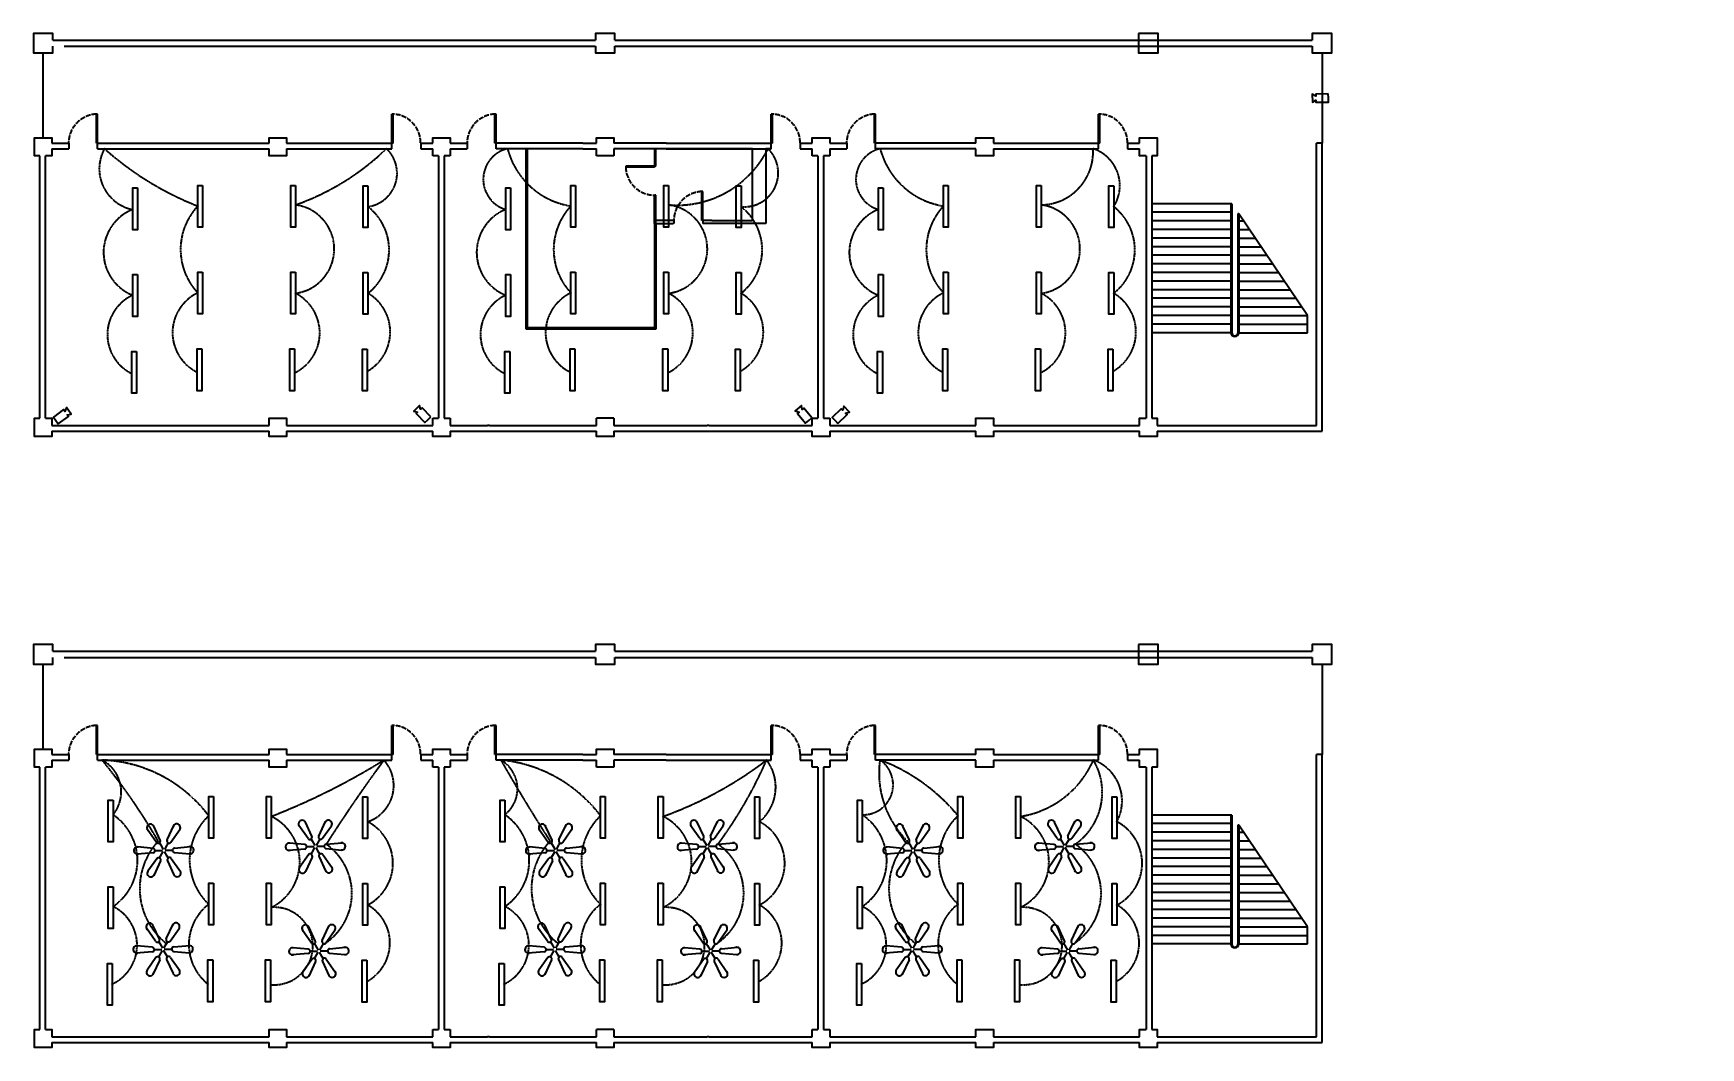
# Model space of a CAD drawing. Header units: centimetres. Extents: x 5373 to 12554, y -7923 to 4675.
# Drawn here: x 8428 to 12554, y -7923 to -5412 of the extents above; entities that cross this region are included whole.
import ezdxf

# ---------------------------------------------------------------- set-up
doc = ezdxf.new("R2010")
doc.units = ezdxf.units.CM
doc.linetypes.add('ACAD_ISO02W100', pattern=[15, 12, -3])
doc.linetypes.add('HIDDEN', pattern=[0.375, 0.25, -0.125])
for name, color, linetype in [('CCTV', 7, 'Continuous'), ('ELCETRICAN HIDDEN', 130, 'HIDDEN'), ('Electrical', 50, 'Continuous'), ('ELECTRICAL HIDDEN FAN', 210, 'HIDDEN'), ('others', 7, 'Continuous')]:
    doc.layers.add(name, color=color, linetype=linetype)
doc.styles.get("Standard").update_dxf_attribs({"font": 'arial.ttf'})

# ---------------------------------------------------------------- blocks, each defined once
blk = doc.blocks.new('*U129')
at = {"layer": 'Electrical', "linetype": 'Continuous'}
for p, q in [((-12, 5.5), (27.6, 8.9)), ((-22, -0.5), (-35.5, -0.5)), ((-17, -0.5), (-22, -0.5)), ((-12, -5.5), (26, -9)), ((-11.5, -5.5), (-11.5, -5.5))]:
    blk.add_line(p, q, dxfattribs=at)
for centre, radius, start, end in [((-11.5, 0), 5.5, 95.0011, 264.7244), ((26.5, 0), 9, 262.6286, 106.7121)]:
    blk.add_arc(centre, radius, start, end, dxfattribs=at)
blk = doc.blocks.new('*U130')
at = {"layer": 'Electrical', "color": 0, "linetype": 'ByBlock', "lineweight": -2, "transparency": 16777216}
for p, rotation in [((-1234.2, 469.6), 119.9999999999999), ((-1195.7, 470.1), 59.99999999999997), ((-1253, 436), 180), ((-1233.3, 402.9), 239.9999999999999), ((-1194.8, 403.4), 300)]:
    blk.add_blockref('*U129', p, dxfattribs=dict(at, rotation=rotation))
blk.add_blockref('*U129', (-1176, 437), dxfattribs=at)
blk = doc.blocks.new('*U123')
at = {"layer": 'Electrical', "linetype": 'Continuous'}
for p, q in [((-12, 5.5), (27.6, 8.9)), ((-22, -0.5), (-35.5, -0.5)), ((-17, -0.5), (-22, -0.5)), ((-12, -5.5), (26, -9)), ((-11.5, -5.5), (-11.5, -5.5))]:
    blk.add_line(p, q, dxfattribs=at)
for centre, radius, start, end in [((-11.5, 0), 5.5, 95.0011, 264.7244), ((26.5, 0), 9, 262.6286, 106.7121)]:
    blk.add_arc(centre, radius, start, end, dxfattribs=at)
blk = doc.blocks.new('*U124')
at = {"layer": 'Electrical', "color": 0, "linetype": 'ByBlock', "lineweight": -2, "transparency": 16777216}
for p, rotation in [((-1234.2, 469.6), 119.9999999999999), ((-1195.7, 470.1), 59.99999999999997), ((-1253, 436), 180), ((-1233.3, 402.9), 239.9999999999999), ((-1194.8, 403.4), 300)]:
    blk.add_blockref('*U123', p, dxfattribs=dict(at, rotation=rotation))
blk.add_blockref('*U123', (-1176, 437), dxfattribs=at)
blk = doc.blocks.new('*U125')
at = {"layer": 'Electrical', "linetype": 'Continuous'}
for p, q in [((-12, 5.5), (27.6, 8.9)), ((-22, -0.5), (-35.5, -0.5)), ((-17, -0.5), (-22, -0.5)), ((-12, -5.5), (26, -9)), ((-11.5, -5.5), (-11.5, -5.5))]:
    blk.add_line(p, q, dxfattribs=at)
for centre, radius, start, end in [((-11.5, 0), 5.5, 95.0011, 264.7244), ((26.5, 0), 9, 262.6286, 106.7121)]:
    blk.add_arc(centre, radius, start, end, dxfattribs=at)
blk = doc.blocks.new('*U126')
at = {"layer": 'Electrical', "color": 0, "linetype": 'ByBlock', "lineweight": -2, "transparency": 16777216}
for p, rotation in [((-1234.2, 469.6), 119.9999999999999), ((-1195.7, 470.1), 59.99999999999997), ((-1253, 436), 180), ((-1233.3, 402.9), 239.9999999999999), ((-1194.8, 403.4), 300)]:
    blk.add_blockref('*U125', p, dxfattribs=dict(at, rotation=rotation))
blk.add_blockref('*U125', (-1176, 437), dxfattribs=at)
blk = doc.blocks.new('*U127')
at = {"layer": 'Electrical', "linetype": 'Continuous'}
for p, q in [((-12, 5.5), (27.6, 8.9)), ((-22, -0.5), (-35.5, -0.5)), ((-17, -0.5), (-22, -0.5)), ((-12, -5.5), (26, -9)), ((-11.5, -5.5), (-11.5, -5.5))]:
    blk.add_line(p, q, dxfattribs=at)
for centre, radius, start, end in [((-11.5, 0), 5.5, 95.0011, 264.7244), ((26.5, 0), 9, 262.6286, 106.7121)]:
    blk.add_arc(centre, radius, start, end, dxfattribs=at)
blk = doc.blocks.new('*U128')
at = {"layer": 'Electrical', "color": 0, "linetype": 'ByBlock', "lineweight": -2, "transparency": 16777216}
for p, rotation in [((-1234.2, 469.6), 119.9999999999999), ((-1195.7, 470.1), 59.99999999999997), ((-1253, 436), 180), ((-1233.3, 402.9), 239.9999999999999), ((-1194.8, 403.4), 300)]:
    blk.add_blockref('*U127', p, dxfattribs=dict(at, rotation=rotation))
blk.add_blockref('*U127', (-1176, 437), dxfattribs=at)
blk = doc.blocks.new('*U137')
at = {"layer": 'Electrical', "linetype": 'Continuous'}
for p, q in [((-12, 5.5), (27.6, 8.9)), ((-22, -0.5), (-35.5, -0.5)), ((-17, -0.5), (-22, -0.5)), ((-12, -5.5), (26, -9)), ((-11.5, -5.5), (-11.5, -5.5))]:
    blk.add_line(p, q, dxfattribs=at)
for centre, radius, start, end in [((-11.5, 0), 5.5, 95.0011, 264.7244), ((26.5, 0), 9, 262.6286, 106.7121)]:
    blk.add_arc(centre, radius, start, end, dxfattribs=at)
blk = doc.blocks.new('*U138')
at = {"layer": 'Electrical', "color": 0, "linetype": 'ByBlock', "lineweight": -2, "transparency": 16777216}
for p, rotation in [((-1234.2, 469.6), 119.9999999999999), ((-1195.7, 470.1), 59.99999999999997), ((-1253, 436), 180), ((-1233.3, 402.9), 239.9999999999999), ((-1194.8, 403.4), 300)]:
    blk.add_blockref('*U137', p, dxfattribs=dict(at, rotation=rotation))
blk.add_blockref('*U137', (-1176, 437), dxfattribs=at)
blk = doc.blocks.new('*U131')
at = {"layer": 'Electrical', "linetype": 'Continuous'}
for p, q in [((-12, 5.5), (27.6, 8.9)), ((-22, -0.5), (-35.5, -0.5)), ((-17, -0.5), (-22, -0.5)), ((-12, -5.5), (26, -9)), ((-11.5, -5.5), (-11.5, -5.5))]:
    blk.add_line(p, q, dxfattribs=at)
for centre, radius, start, end in [((-11.5, 0), 5.5, 95.0011, 264.7244), ((26.5, 0), 9, 262.6286, 106.7121)]:
    blk.add_arc(centre, radius, start, end, dxfattribs=at)
blk = doc.blocks.new('*U132')
at = {"layer": 'Electrical', "color": 0, "linetype": 'ByBlock', "lineweight": -2, "transparency": 16777216}
for p, rotation in [((-1234.2, 469.6), 119.9999999999999), ((-1195.7, 470.1), 59.99999999999997), ((-1253, 436), 180), ((-1233.3, 402.9), 239.9999999999999), ((-1194.8, 403.4), 300)]:
    blk.add_blockref('*U131', p, dxfattribs=dict(at, rotation=rotation))
blk.add_blockref('*U131', (-1176, 437), dxfattribs=at)
blk = doc.blocks.new('*U133')
at = {"layer": 'Electrical', "linetype": 'Continuous'}
for p, q in [((-12, 5.5), (27.6, 8.9)), ((-22, -0.5), (-35.5, -0.5)), ((-17, -0.5), (-22, -0.5)), ((-12, -5.5), (26, -9)), ((-11.5, -5.5), (-11.5, -5.5))]:
    blk.add_line(p, q, dxfattribs=at)
for centre, radius, start, end in [((-11.5, 0), 5.5, 95.0011, 264.7244), ((26.5, 0), 9, 262.6286, 106.7121)]:
    blk.add_arc(centre, radius, start, end, dxfattribs=at)
blk = doc.blocks.new('*U134')
at = {"layer": 'Electrical', "color": 0, "linetype": 'ByBlock', "lineweight": -2, "transparency": 16777216}
for p, rotation in [((-1234.2, 469.6), 119.9999999999999), ((-1195.7, 470.1), 59.99999999999997), ((-1253, 436), 180), ((-1233.3, 402.9), 239.9999999999999), ((-1194.8, 403.4), 300)]:
    blk.add_blockref('*U133', p, dxfattribs=dict(at, rotation=rotation))
blk.add_blockref('*U133', (-1176, 437), dxfattribs=at)
blk = doc.blocks.new('*U135')
at = {"layer": 'Electrical', "linetype": 'Continuous'}
for p, q in [((-12, 5.5), (27.6, 8.9)), ((-22, -0.5), (-35.5, -0.5)), ((-17, -0.5), (-22, -0.5)), ((-12, -5.5), (26, -9)), ((-11.5, -5.5), (-11.5, -5.5))]:
    blk.add_line(p, q, dxfattribs=at)
for centre, radius, start, end in [((-11.5, 0), 5.5, 95.0011, 264.7244), ((26.5, 0), 9, 262.6286, 106.7121)]:
    blk.add_arc(centre, radius, start, end, dxfattribs=at)
blk = doc.blocks.new('*U136')
at = {"layer": 'Electrical', "color": 0, "linetype": 'ByBlock', "lineweight": -2, "transparency": 16777216}
for p, rotation in [((-1234.2, 469.6), 119.9999999999999), ((-1195.7, 470.1), 59.99999999999997), ((-1253, 436), 180), ((-1233.3, 402.9), 239.9999999999999), ((-1194.8, 403.4), 300)]:
    blk.add_blockref('*U135', p, dxfattribs=dict(at, rotation=rotation))
blk.add_blockref('*U135', (-1176, 437), dxfattribs=at)
blk = doc.blocks.new('*U145')
at = {"layer": 'Electrical', "linetype": 'Continuous'}
for p, q in [((-12, 5.5), (27.6, 8.9)), ((-22, -0.5), (-35.5, -0.5)), ((-17, -0.5), (-22, -0.5)), ((-12, -5.5), (26, -9)), ((-11.5, -5.5), (-11.5, -5.5))]:
    blk.add_line(p, q, dxfattribs=at)
for centre, radius, start, end in [((-11.5, 0), 5.5, 95.0011, 264.7244), ((26.5, 0), 9, 262.6286, 106.7121)]:
    blk.add_arc(centre, radius, start, end, dxfattribs=at)
blk = doc.blocks.new('*U146')
at = {"layer": 'Electrical', "color": 0, "linetype": 'ByBlock', "lineweight": -2, "transparency": 16777216}
for p, rotation in [((-1234.2, 469.6), 119.9999999999999), ((-1195.7, 470.1), 59.99999999999997), ((-1253, 436), 180), ((-1233.3, 402.9), 239.9999999999999), ((-1194.8, 403.4), 300)]:
    blk.add_blockref('*U145', p, dxfattribs=dict(at, rotation=rotation))
blk.add_blockref('*U145', (-1176, 437), dxfattribs=at)
blk = doc.blocks.new('*U139')
at = {"layer": 'Electrical', "linetype": 'Continuous'}
for p, q in [((-12, 5.5), (27.6, 8.9)), ((-22, -0.5), (-35.5, -0.5)), ((-17, -0.5), (-22, -0.5)), ((-12, -5.5), (26, -9)), ((-11.5, -5.5), (-11.5, -5.5))]:
    blk.add_line(p, q, dxfattribs=at)
for centre, radius, start, end in [((-11.5, 0), 5.5, 95.0011, 264.7244), ((26.5, 0), 9, 262.6286, 106.7121)]:
    blk.add_arc(centre, radius, start, end, dxfattribs=at)
blk = doc.blocks.new('*U140')
at = {"layer": 'Electrical', "color": 0, "linetype": 'ByBlock', "lineweight": -2, "transparency": 16777216}
for p, rotation in [((-1234.2, 469.6), 119.9999999999999), ((-1195.7, 470.1), 59.99999999999997), ((-1253, 436), 180), ((-1233.3, 402.9), 239.9999999999999), ((-1194.8, 403.4), 300)]:
    blk.add_blockref('*U139', p, dxfattribs=dict(at, rotation=rotation))
blk.add_blockref('*U139', (-1176, 437), dxfattribs=at)
blk = doc.blocks.new('*U141')
at = {"layer": 'Electrical', "linetype": 'Continuous'}
for p, q in [((-12, 5.5), (27.6, 8.9)), ((-22, -0.5), (-35.5, -0.5)), ((-17, -0.5), (-22, -0.5)), ((-12, -5.5), (26, -9)), ((-11.5, -5.5), (-11.5, -5.5))]:
    blk.add_line(p, q, dxfattribs=at)
for centre, radius, start, end in [((-11.5, 0), 5.5, 95.0011, 264.7244), ((26.5, 0), 9, 262.6286, 106.7121)]:
    blk.add_arc(centre, radius, start, end, dxfattribs=at)
blk = doc.blocks.new('*U142')
at = {"layer": 'Electrical', "color": 0, "linetype": 'ByBlock', "lineweight": -2, "transparency": 16777216}
for p, rotation in [((-1234.2, 469.6), 119.9999999999999), ((-1195.7, 470.1), 59.99999999999997), ((-1253, 436), 180), ((-1233.3, 402.9), 239.9999999999999), ((-1194.8, 403.4), 300)]:
    blk.add_blockref('*U141', p, dxfattribs=dict(at, rotation=rotation))
blk.add_blockref('*U141', (-1176, 437), dxfattribs=at)
blk = doc.blocks.new('*U143')
at = {"layer": 'Electrical', "linetype": 'Continuous'}
for p, q in [((-12, 5.5), (27.6, 8.9)), ((-22, -0.5), (-35.5, -0.5)), ((-17, -0.5), (-22, -0.5)), ((-12, -5.5), (26, -9)), ((-11.5, -5.5), (-11.5, -5.5))]:
    blk.add_line(p, q, dxfattribs=at)
for centre, radius, start, end in [((-11.5, 0), 5.5, 95.0011, 264.7244), ((26.5, 0), 9, 262.6286, 106.7121)]:
    blk.add_arc(centre, radius, start, end, dxfattribs=at)
blk = doc.blocks.new('*U144')
at = {"layer": 'Electrical', "color": 0, "linetype": 'ByBlock', "lineweight": -2, "transparency": 16777216}
for p, rotation in [((-1234.2, 469.6), 119.9999999999999), ((-1195.7, 470.1), 59.99999999999997), ((-1253, 436), 180), ((-1233.3, 402.9), 239.9999999999999), ((-1194.8, 403.4), 300)]:
    blk.add_blockref('*U143', p, dxfattribs=dict(at, rotation=rotation))
blk.add_blockref('*U143', (-1176, 437), dxfattribs=at)

msp = doc.modelspace()

# ---------------------------------------------------------------- linework, layer by layer
for p, q in [((8584.07, -5683.91), (8584.07, -5612.41)), ((8587.07, -5612.41), (8584.07, -5612.41)), ((8587.07, -5683.91), (8587.07, -5612.41)), ((9315.05, -5683.91), (9315.05, -5612.41)), ((9318.05, -5683.91), (9318.05, -5612.41)), ((9570.07, -5683.91), (9570.07, -5612.41)), ((9573.07, -5612.41), (9570.07, -5612.41)), ((9573.07, -5683.91), (9573.07, -5612.41)), ((10254.26, -5683.91), (10254.26, -5612.41)), ((10257.26, -5683.91), (10257.26, -5612.41)), ((10509.28, -5683.91), (10509.28, -5612.41)), ((10512.28, -5612.41), (10509.28, -5612.41)), ((10512.28, -5683.91), (10512.28, -5612.41)), ((11064.26, -5683.91), (11064.26, -5612.41)), ((11067.26, -5683.91), (11067.26, -5612.41)), ((8430.5, -5697.91), (8430.5, -5683.91)), ((8473.5, -5683.91), (8515.57, -5683.91)), ((8587.07, -5683.91), (9011.5, -5683.91)), ((9054.5, -5683.91), (9315.05, -5683.91)), ((9386.55, -5683.91), (9416.5, -5683.91)), ((9459.5, -5683.91), (9501.57, -5683.91)), ((9706.03, -5683.91), (9570.07, -5683.91)), ((9787.76, -5683.91), (9706.03, -5683.91)), ((9787.76, -5683.91), (9821.5, -5683.91)), ((9993.71, -5683.91), (9864.5, -5683.91)), ((9993.71, -5683.91), (10254.26, -5683.91)), ((10325.76, -5683.91), (10355.71, -5683.91)), ((10398.71, -5683.91), (10440.78, -5683.91)), ((10760.71, -5683.91), (10509.28, -5683.91)), ((10803.71, -5683.91), (11064.26, -5683.91)), ((11135.76, -5683.91), (11165.71, -5683.91)), ((11603.01, -6382.82), (11603.01, -5683.91)), ((11617.01, -5683.91), (11603.01, -5683.91)), ((11617.01, -6396.82), (11617.01, -5683.91)), ((8444.31, -6364.82), (8444.31, -5715.91)), ((8458.31, -6364.82), (8458.31, -5715.91)), ((8473.5, -5697.91), (8515.57, -5697.91)), ((8587.07, -5697.91), (9011.5, -5697.91)), ((9054.5, -5697.91), (9315.05, -5697.91)), ((9386.55, -5697.91), (9416.5, -5697.91)), ((9430.41, -5715.91), (9430.41, -6364.82)), ((9444.41, -5715.91), (9444.41, -6364.82)), ((9459.5, -5697.91), (9501.57, -5697.91)), ((9716.26, -5697.91), (9573.07, -5697.91)), ((9647.63, -6144.41), (9647.63, -5697.91)), ((9650.63, -6141.41), (9650.63, -5697.91)), ((9787.76, -5697.91), (9716.26, -5697.91)), ((9787.76, -5697.91), (9821.5, -5697.91)), ((9864.5, -5715.91), (9821.5, -5715.91)), ((9993.71, -5697.91), (9864.5, -5697.91)), ((9968.33, -5697.91), (9965.33, -5697.95)), ((9965.33, -5697.95), (9965.33, -5741.02)), ((10207.83, -5697.91), (9968.33, -5697.91)), ((9968.33, -5741.02), (9968.33, -5697.91)), ((9993.71, -5697.91), (10254.26, -5697.91)), ((10207.83, -5875.41), (10207.83, -5697.91)), ((10254.26, -5697.91), (10240.33, -5697.91)), ((10240.33, -5697.91), (10240.33, -5883.41)), ((10325.76, -5697.91), (10355.71, -5697.91)), ((10369.63, -5715.91), (10369.63, -6364.82)), ((10383.63, -5715.91), (10383.63, -6364.82)), ((10398.71, -5697.91), (10440.78, -5697.91)), ((10760.71, -5697.91), (10512.28, -5697.91)), ((10803.71, -5697.91), (11064.26, -5697.91)), ((11135.76, -5697.91), (11165.71, -5697.91)), ((11182.21, -5715.91), (11182.21, -6364.82)), ((11196.21, -5715.91), (11196.21, -6364.82)), ((9965.33, -5741.02), (9893.83, -5741.02)), ((9893.83, -5741.02), (9893.83, -5744.02)), ((9965.33, -5744.02), (9893.83, -5744.02)), ((9968.33, -5741.02), (9965.33, -5741.02)), ((9965.33, -5883.41), (9965.33, -5812.81)), ((9968.33, -5812.81), (9965.56, -5812.81)), ((9968.33, -5875.41), (9968.33, -5812.81)), ((10081.9, -5875.41), (10081.9, -5803.91)), ((10084.9, -5803.91), (10081.9, -5803.91)), ((10084.9, -5875.41), (10084.9, -5803.91)), ((11391.71, -5834.04), (11196.21, -5834.04)), ((11391.71, -5855.32), (11196.21, -5855.32)), ((11391.71, -5834.04), (11391.71, -6153.26)), ((11393.71, -5834.04), (11391.71, -5834.04)), ((11393.71, -5834.04), (11393.71, -6153.26)), ((9965.33, -5883.41), (9965.33, -6141.41)), ((9968.33, -5883.41), (9968.33, -5875.41)), ((10010.4, -5875.41), (9968.33, -5875.41)), ((9968.33, -5883.41), (9968.33, -6144.41)), ((9968.33, -5883.41), (10010.4, -5883.41)), ((10013.1, -5875.64), (10010.4, -5875.41)), ((10013.1, -5883.41), (10010.4, -5883.41)), ((10013.1, -5875.64), (10013.1, -5883.41)), ((10107.1, -5875.41), (10081.9, -5875.41)), ((10084.9, -5875.41), (10084.9, -5883.41)), ((10125.93, -5883.41), (10084.9, -5883.41)), ((10107.1, -5875.41), (10207.83, -5875.41)), ((10240.33, -5883.41), (10125.93, -5883.41)), ((10240.33, -5883.41), (10207.83, -5883.41)), ((11391.71, -5876.6), (11196.21, -5876.6)), ((11391.71, -5897.88), (11196.21, -5897.88)), ((11408.91, -5859.28), (11408.91, -6153.26)), ((11410.91, -5859.28), (11408.91, -5859.28)), ((11410.91, -5859.28), (11410.91, -6153.26)), ((11581.24, -6110.7), (11410.91, -5859.28)), ((11410.91, -5876.62), (11422.66, -5876.62)), ((11410.91, -5897.9), (11437.08, -5897.9)), ((11391.71, -5919.16), (11196.21, -5919.16)), ((11391.71, -5940.44), (11196.21, -5940.44)), ((11410.91, -5919.18), (11451.49, -5919.18)), ((11410.91, -5940.46), (11465.91, -5940.46)), ((11391.71, -5961.72), (11196.21, -5961.72)), ((11410.91, -5961.74), (11480.33, -5961.74)), ((11391.71, -5983), (11196.21, -5983)), ((11391.71, -6004.28), (11196.21, -6004.28)), ((11410.91, -5983.02), (11494.74, -5983.02)), ((11410.91, -6004.3), (11509.16, -6004.3)), ((11391.71, -6025.56), (11196.21, -6025.56)), ((11391.71, -6046.84), (11196.21, -6046.84)), ((11410.91, -6025.58), (11523.57, -6025.58)), ((11410.91, -6046.86), (11537.99, -6046.86)), ((11391.71, -6068.12), (11196.21, -6068.12)), ((11391.71, -6089.4), (11196.21, -6089.4)), ((11410.91, -6068.14), (11552.41, -6068.14)), ((11410.91, -6089.42), (11566.82, -6089.42)), ((9968.33, -6144.41), (9647.63, -6144.41)), ((9965.33, -6141.41), (9650.63, -6141.41)), ((9968.33, -6144.41), (9968.33, -6141.41)), ((11391.71, -6110.68), (11196.21, -6110.68)), ((11391.71, -6131.96), (11196.21, -6131.96)), ((11410.91, -6110.7), (11581.24, -6110.7)), ((11410.91, -6131.98), (11581.24, -6131.98)), ((11581.24, -6153.26), (11581.24, -6110.7)), ((11391.71, -6153.24), (11196.21, -6153.24)), ((11410.91, -6153.26), (11581.24, -6153.26)), ((8430.5, -6396.82), (8430.5, -6382.82)), ((8473.5, -6382.82), (9011.5, -6382.82)), ((9054.5, -6382.82), (9416.5, -6382.82)), ((9459.5, -6382.82), (9551.51, -6382.82)), ((9556.51, -6382.82), (9551.51, -6382.82)), ((9556.51, -6382.82), (9821.5, -6382.82)), ((9864.5, -6364.82), (9821.5, -6364.82)), ((9864.5, -6382.82), (10095.71, -6382.82)), ((10100.71, -6382.82), (10095.71, -6382.82)), ((10100.71, -6382.82), (10355.71, -6382.82)), ((10398.71, -6382.82), (10760.71, -6382.82)), ((10803.71, -6382.82), (11165.71, -6382.82)), ((11208.71, -6382.82), (11603.01, -6382.82)), ((8473.5, -6396.82), (9011.5, -6396.82)), ((9054.5, -6396.82), (9416.5, -6396.82)), ((9459.5, -6396.82), (9821.5, -6396.82)), ((9864.5, -6396.82), (10355.71, -6396.82)), ((10398.71, -6396.82), (10760.71, -6396.82)), ((10803.71, -6396.82), (11165.71, -6396.82)), ((11208.71, -6396.82), (11617.01, -6396.82)), ((8584.07, -7196.82), (8584.07, -7125.32)), ((8587.07, -7125.32), (8584.07, -7125.32)), ((8587.07, -7196.82), (8587.07, -7125.32)), ((9315.05, -7196.82), (9315.05, -7125.32)), ((9318.05, -7196.82), (9318.05, -7125.32)), ((9570.07, -7196.82), (9570.07, -7125.32)), ((9573.07, -7125.32), (9570.07, -7125.32)), ((9573.07, -7196.82), (9573.07, -7125.32)), ((10254.26, -7196.82), (10254.26, -7125.32)), ((10257.26, -7196.82), (10257.26, -7125.32)), ((10509.28, -7196.82), (10509.28, -7125.32)), ((10512.28, -7125.32), (10509.28, -7125.32)), ((10512.28, -7196.82), (10512.28, -7125.32)), ((11064.26, -7196.82), (11064.26, -7125.32)), ((11067.26, -7196.82), (11067.26, -7125.32)), ((8430.5, -7210.82), (8430.5, -7196.82)), ((8473.5, -7196.82), (8515.57, -7196.82)), ((8473.5, -7210.82), (8515.57, -7210.82)), ((8587.07, -7196.82), (9011.5, -7196.82)), ((8587.07, -7210.82), (9011.5, -7210.82)), ((9054.5, -7196.82), (9315.05, -7196.82)), ((9054.5, -7210.82), (9315.05, -7210.82)), ((9386.55, -7196.82), (9416.5, -7196.82)), ((9386.55, -7210.82), (9416.5, -7210.82)), ((9459.5, -7196.82), (9501.57, -7196.82)), ((9459.5, -7210.82), (9501.57, -7210.82)), ((9706.03, -7196.82), (9570.07, -7196.82)), ((9716.26, -7210.82), (9573.07, -7210.82)), ((9787.76, -7196.82), (9706.03, -7196.82)), ((9787.76, -7210.82), (9716.26, -7210.82)), ((9787.76, -7196.82), (9821.5, -7196.82)), ((9787.76, -7210.82), (9821.5, -7210.82)), ((9993.71, -7196.82), (9864.5, -7196.82)), ((9993.71, -7210.82), (9864.5, -7210.82)), ((9993.71, -7196.82), (10254.26, -7196.82)), ((9993.71, -7210.82), (10254.26, -7210.82)), ((10325.76, -7196.82), (10355.71, -7196.82)), ((10325.76, -7210.82), (10355.71, -7210.82)), ((10398.71, -7196.82), (10440.78, -7196.82)), ((10398.71, -7210.82), (10440.78, -7210.82)), ((10760.71, -7196.82), (10509.28, -7196.82)), ((10760.71, -7210.82), (10512.28, -7210.82)), ((10803.71, -7196.82), (11064.26, -7196.82)), ((10803.71, -7210.82), (11064.26, -7210.82)), ((11135.76, -7196.82), (11165.71, -7196.82)), ((11135.76, -7210.82), (11165.71, -7210.82)), ((11603.01, -7895.73), (11603.01, -7196.82)), ((11617.01, -7196.82), (11603.01, -7196.82)), ((11617.01, -7909.73), (11617.01, -7196.82)), ((8444.31, -7877.73), (8444.31, -7228.82)), ((8458.31, -7877.73), (8458.31, -7228.82)), ((9430.41, -7228.82), (9430.41, -7877.73)), ((9444.41, -7228.82), (9444.41, -7877.73)), ((9864.5, -7228.82), (9821.5, -7228.82)), ((10369.63, -7228.82), (10369.63, -7877.73)), ((10383.63, -7228.82), (10383.63, -7877.73)), ((11182.21, -7228.82), (11182.21, -7877.73)), ((11196.21, -7228.82), (11196.21, -7877.73)), ((11391.71, -7346.95), (11196.21, -7346.95)), ((11391.71, -7368.23), (11196.21, -7368.23)), ((11391.71, -7346.95), (11391.71, -7666.17)), ((11393.71, -7346.95), (11391.71, -7346.95)), ((11393.71, -7346.95), (11393.71, -7666.17)), ((11408.91, -7372.18), (11408.91, -7666.17)), ((11410.91, -7372.18), (11408.91, -7372.18)), ((11410.91, -7372.18), (11410.91, -7666.17)), ((11581.24, -7623.61), (11410.91, -7372.18)), ((11391.71, -7389.51), (11196.21, -7389.51)), ((11391.71, -7410.79), (11196.21, -7410.79)), ((11410.91, -7389.53), (11422.66, -7389.53)), ((11410.91, -7410.81), (11437.08, -7410.81)), ((11391.71, -7432.07), (11196.21, -7432.07)), ((11391.71, -7453.35), (11196.21, -7453.35)), ((11410.91, -7432.09), (11451.49, -7432.09)), ((11410.91, -7453.37), (11465.91, -7453.37)), ((11391.71, -7474.63), (11196.21, -7474.63)), ((11391.71, -7495.91), (11196.21, -7495.91)), ((11410.91, -7474.65), (11480.33, -7474.65)), ((11410.91, -7495.93), (11494.74, -7495.93)), ((11391.71, -7517.19), (11196.21, -7517.19)), ((11391.71, -7538.47), (11196.21, -7538.47)), ((11410.91, -7517.21), (11509.16, -7517.21)), ((11410.91, -7538.49), (11523.57, -7538.49)), ((11391.71, -7559.75), (11196.21, -7559.75)), ((11391.71, -7581.03), (11196.21, -7581.03)), ((11410.91, -7559.77), (11537.99, -7559.77)), ((11410.91, -7581.05), (11552.41, -7581.05)), ((11391.71, -7602.31), (11196.21, -7602.31)), ((11391.71, -7623.59), (11196.21, -7623.59)), ((11410.91, -7602.33), (11566.82, -7602.33)), ((11410.91, -7623.61), (11581.24, -7623.61)), ((11581.24, -7666.17), (11581.24, -7623.61)), ((11391.71, -7644.87), (11196.21, -7644.87)), ((11391.71, -7666.15), (11196.21, -7666.15)), ((11410.91, -7644.89), (11581.24, -7644.89)), ((11410.91, -7666.17), (11581.24, -7666.17)), ((9864.5, -7877.73), (9821.5, -7877.73)), ((8430.5, -7909.73), (8430.5, -7895.73)), ((8473.5, -7895.73), (9011.5, -7895.73)), ((8473.5, -7909.73), (9011.5, -7909.73)), ((9054.5, -7895.73), (9416.5, -7895.73)), ((9054.5, -7909.73), (9416.5, -7909.73)), ((9459.5, -7895.73), (9551.51, -7895.73)), ((9459.5, -7909.73), (9821.5, -7909.73)), ((9556.51, -7895.73), (9551.51, -7895.73)), ((9556.51, -7895.73), (9821.5, -7895.73)), ((9864.5, -7895.73), (10095.71, -7895.73)), ((9864.5, -7909.73), (10355.71, -7909.73)), ((10100.71, -7895.73), (10095.71, -7895.73)), ((10100.71, -7895.73), (10355.71, -7895.73)), ((10398.71, -7895.73), (10760.71, -7895.73)), ((10398.71, -7909.73), (10760.71, -7909.73)), ((10803.71, -7895.73), (11165.71, -7895.73)), ((10803.71, -7909.73), (11165.71, -7909.73)), ((11208.71, -7895.73), (11603.01, -7895.73)), ((11208.71, -7909.73), (11617.01, -7909.73))]:
    msp.add_line(p, q)
at = {"linetype": 'Continuous'}
for p, q in [((9318.05, -5612.41), (9315.05, -5612.41)), ((10257.26, -5612.41), (10254.26, -5612.41)), ((11067.26, -5612.41), (11064.26, -5612.41)), ((8515.57, -5683.91), (8515.57, -5697.91)), ((8587.07, -5683.91), (8584.07, -5683.91)), ((8587.07, -5697.91), (8587.07, -5683.91)), ((9315.05, -5697.91), (9315.05, -5683.91)), ((9315.05, -5697.91), (9315.05, -5683.91)), ((9315.05, -5697.91), (9315.05, -5683.91)), ((9318.05, -5683.91), (9315.05, -5683.91)), ((9386.55, -5683.91), (9386.55, -5697.91)), ((9386.55, -5683.91), (9386.55, -5697.91)), ((9386.55, -5683.91), (9386.55, -5697.91)), ((9501.57, -5683.91), (9501.57, -5697.91)), ((9573.07, -5683.91), (9570.07, -5683.91)), ((9573.07, -5697.91), (9573.07, -5683.91)), ((10254.26, -5697.91), (10254.26, -5683.91)), ((10254.26, -5697.91), (10254.26, -5683.91)), ((10254.26, -5697.91), (10254.26, -5683.91)), ((10257.26, -5683.91), (10254.26, -5683.91)), ((10325.76, -5683.91), (10325.76, -5697.91)), ((10325.76, -5683.91), (10325.76, -5697.91)), ((10325.76, -5683.91), (10325.76, -5697.91)), ((10440.78, -5683.91), (10440.78, -5697.91)), ((10512.28, -5683.91), (10509.28, -5683.91)), ((10512.28, -5697.91), (10512.28, -5683.91)), ((11064.26, -5697.91), (11064.26, -5683.91)), ((11064.26, -5697.91), (11064.26, -5683.91)), ((11067.26, -5683.91), (11064.26, -5683.91)), ((11135.76, -5683.91), (11135.76, -5697.91)), ((11135.76, -5683.91), (11135.76, -5697.91)), ((9965.33, -5741.02), (9965.33, -5744.02)), ((10084.9, -5875.41), (10081.9, -5875.41)), ((9318.05, -7125.32), (9315.05, -7125.32)), ((10257.26, -7125.32), (10254.26, -7125.32)), ((11067.26, -7125.32), (11064.26, -7125.32)), ((8515.57, -7196.82), (8515.57, -7210.82)), ((8587.07, -7196.82), (8584.07, -7196.82)), ((8587.07, -7210.82), (8587.07, -7196.82)), ((9315.05, -7210.82), (9315.05, -7196.82)), ((9315.05, -7210.82), (9315.05, -7196.82)), ((9315.05, -7210.82), (9315.05, -7196.82)), ((9318.05, -7196.82), (9315.05, -7196.82)), ((9386.55, -7196.82), (9386.55, -7210.82)), ((9386.55, -7196.82), (9386.55, -7210.82)), ((9386.55, -7196.82), (9386.55, -7210.82)), ((9501.57, -7196.82), (9501.57, -7210.82)), ((9573.07, -7196.82), (9570.07, -7196.82)), ((9573.07, -7210.82), (9573.07, -7196.82)), ((10254.26, -7210.82), (10254.26, -7196.82)), ((10254.26, -7210.82), (10254.26, -7196.82)), ((10254.26, -7210.82), (10254.26, -7196.82)), ((10257.26, -7196.82), (10254.26, -7196.82)), ((10325.76, -7196.82), (10325.76, -7210.82)), ((10325.76, -7196.82), (10325.76, -7210.82)), ((10325.76, -7196.82), (10325.76, -7210.82)), ((10440.78, -7196.82), (10440.78, -7210.82)), ((10512.28, -7196.82), (10509.28, -7196.82)), ((10512.28, -7210.82), (10512.28, -7196.82)), ((11064.26, -7210.82), (11064.26, -7196.82)), ((11064.26, -7210.82), (11064.26, -7196.82)), ((11067.26, -7196.82), (11064.26, -7196.82)), ((11135.76, -7196.82), (11135.76, -7210.82)), ((11135.76, -7196.82), (11135.76, -7210.82))]:
    msp.add_line(p, q, dxfattribs=at)
at = {"linetype": 'ACAD_ISO02W100'}
for centre, radius, start, end in [((8587.07, -5684.14), 71.79, 92.39489, 180), ((9315.19, -5683.32), 71.07, 0, 90), ((9573.07, -5684.14), 71.79, 92.39489, 180), ((10254.4, -5683.32), 71.07, 0, 90), ((10512.28, -5684.14), 71.79, 92.39489, 180), ((11064.4, -5683.32), 71.07, 0, 90), ((9965.56, -5741.02), 71.79, 182.39489, 270), ((10084.9, -5875.64), 71.79, 92.39489, 180), ((8587.07, -7197.05), 71.79, 92.39489, 180), ((9315.19, -7196.22), 71.07, 0, 90), ((9573.07, -7197.05), 71.79, 92.39489, 180), ((10254.4, -7196.22), 71.07, 0, 90), ((10512.28, -7197.05), 71.79, 92.39489, 180), ((11064.4, -7196.22), 71.07, 0, 90)]:
    msp.add_arc(centre, radius, start, end, dxfattribs=at)
for centre, radius in [((11401.31, -6153.26), 9.6), ((11401.31, -6153.26), 7.6), ((11401.31, -7666.17), 9.6), ((11401.31, -7666.17), 7.6)]:
    msp.add_arc(centre, radius, 180, 0)
at = {"layer": 'CCTV', "color": 3}
for points in [[(11632.63, -5561.93), (11601.4, -5562.58), (11601.5, -5567.75), (11592.64, -5562.88), (11593.06, -5583.1), (11601.71, -5577.86), (11601.82, -5583.04), (11633.06, -5582.39), (11632.84, -5572.16)], [(8489.45, -6378.61), (8514.8, -6360.35), (8511.78, -6356.15), (8521.84, -6355.13), (8510.02, -6338.72), (8505.87, -6347.94), (8502.84, -6343.74), (8477.49, -6362), (8483.47, -6370.3)], [(9411.7, -6361.62), (9389.84, -6339.31), (9386.14, -6342.93), (9383.62, -6333.13), (9369.18, -6347.29), (9378.92, -6350.01), (9375.22, -6353.63), (9397.09, -6375.94), (9404.4, -6368.78)], [(10354.58, -6364.24), (10334.66, -6340.18), (10330.67, -6343.48), (10328.98, -6333.51), (10313.4, -6346.41), (10322.88, -6349.93), (10318.9, -6353.23), (10338.83, -6377.29), (10346.71, -6370.76)], [(10419.04, -6377.81), (10441.53, -6356.12), (10437.94, -6352.4), (10447.75, -6349.96), (10433.71, -6335.4), (10430.92, -6345.12), (10427.32, -6341.39), (10404.84, -6363.08), (10411.94, -6370.44)]]:
    msp.add_lwpolyline(points, close=True, dxfattribs=at)
at = {"layer": 'Defpoints', "linetype": 'Continuous'}
for p, q in [((9416.5, -5715.91), (9416.5, -5697.91)), ((9430.41, -5715.91), (9416.5, -5715.91)), ((9459.5, -5715.91), (9444.41, -5715.91)), ((9459.5, -5697.91), (9459.5, -5715.91)), ((9821.5, -5715.91), (9821.5, -5697.91)), ((9864.5, -5697.91), (9864.5, -5715.91)), ((10355.71, -5715.91), (10355.71, -5697.91)), ((10369.63, -5715.91), (10355.71, -5715.91)), ((10398.71, -5715.91), (10383.63, -5715.91)), ((10398.71, -5697.91), (10398.71, -5715.91)), ((9416.5, -6382.82), (9416.5, -6364.82)), ((9416.5, -6364.82), (9430.41, -6364.82)), ((9444.41, -6364.82), (9459.5, -6364.82)), ((9459.5, -6364.82), (9459.5, -6382.82)), ((9821.5, -6382.82), (9821.5, -6364.82)), ((9864.5, -6364.82), (9864.5, -6382.82)), ((10355.71, -6382.82), (10355.71, -6364.82)), ((10355.71, -6364.82), (10369.63, -6364.82)), ((10383.63, -6364.82), (10398.71, -6364.82)), ((10398.71, -6364.82), (10398.71, -6382.82)), ((9416.5, -7228.82), (9416.5, -7210.82)), ((9459.5, -7210.82), (9459.5, -7228.82)), ((9821.5, -7228.82), (9821.5, -7210.82)), ((9864.5, -7210.82), (9864.5, -7228.82)), ((10355.71, -7228.82), (10355.71, -7210.82)), ((10398.71, -7210.82), (10398.71, -7228.82)), ((9430.41, -7228.82), (9416.5, -7228.82)), ((9459.5, -7228.82), (9444.41, -7228.82)), ((10369.63, -7228.82), (10355.71, -7228.82)), ((10398.71, -7228.82), (10383.63, -7228.82)), ((9416.5, -7895.73), (9416.5, -7877.73)), ((9416.5, -7877.73), (9430.41, -7877.73)), ((9444.41, -7877.73), (9459.5, -7877.73)), ((9459.5, -7877.73), (9459.5, -7895.73)), ((9821.5, -7895.73), (9821.5, -7877.73)), ((9864.5, -7877.73), (9864.5, -7895.73)), ((10355.71, -7895.73), (10355.71, -7877.73)), ((10355.71, -7877.73), (10369.63, -7877.73)), ((10383.63, -7877.73), (10398.71, -7877.73)), ((10398.71, -7877.73), (10398.71, -7895.73))]:
    msp.add_line(p, q, dxfattribs=at)
for points in [[(8430.5, -5683.91), (8430.5, -5670.91), (8473.5, -5670.91), (8473.5, -5683.91)], [(9011.5, -5683.91), (9011.5, -5670.91), (9054.5, -5670.91), (9054.5, -5683.91)], [(9416.5, -5683.91), (9416.5, -5670.91), (9459.5, -5670.91), (9459.5, -5683.91)], [(9821.5, -5683.91), (9821.5, -5670.91), (9864.5, -5670.91), (9864.5, -5683.91)], [(10355.71, -5683.91), (10355.71, -5670.91), (10398.71, -5670.91), (10398.71, -5683.91)], [(10760.71, -5683.91), (10760.71, -5670.91), (10803.71, -5670.91), (10803.71, -5683.91)], [(11165.71, -5683.91), (11165.71, -5670.91), (11208.71, -5670.91), (11208.71, -5715.91), (11196.21, -5715.91)], [(8444.31, -5715.91), (8430.5, -5715.91), (8430.5, -5697.91)], [(8473.5, -5697.91), (8473.5, -5715.91), (8458.31, -5715.91)], [(9054.5, -5697.91), (9054.5, -5715.91), (9011.5, -5715.91), (9011.5, -5697.91)], [(10803.71, -5697.91), (10803.71, -5715.91), (10760.71, -5715.91), (10760.71, -5697.91)], [(11182.21, -5715.91), (11165.71, -5715.91), (11165.71, -5697.91)], [(8430.5, -6382.82), (8430.5, -6364.82), (8444.31, -6364.82)], [(8458.31, -6364.82), (8473.5, -6364.82), (8473.5, -6382.82)], [(9011.5, -6382.82), (9011.5, -6364.82), (9054.5, -6364.82), (9054.5, -6382.82)], [(10760.71, -6382.82), (10760.71, -6364.82), (10803.71, -6364.82), (10803.71, -6382.82)], [(11165.71, -6382.82), (11165.71, -6364.82), (11182.21, -6364.82)], [(11196.21, -6364.82), (11208.71, -6364.82), (11208.71, -6382.82)], [(8473.5, -6396.82), (8473.5, -6409.82), (8430.5, -6409.82), (8430.5, -6396.82)], [(9054.5, -6396.82), (9054.5, -6409.82), (9011.5, -6409.82), (9011.5, -6396.82)], [(9459.5, -6396.82), (9459.5, -6409.82), (9416.5, -6409.82), (9416.5, -6396.82)], [(9864.5, -6396.82), (9864.5, -6409.82), (9821.5, -6409.82), (9821.5, -6396.82)], [(10398.71, -6396.82), (10398.71, -6409.82), (10355.71, -6409.82), (10355.71, -6396.82)], [(10803.71, -6396.82), (10803.71, -6409.82), (10760.71, -6409.82), (10760.71, -6396.82)], [(11208.71, -6396.82), (11208.71, -6409.82), (11165.71, -6409.82), (11165.71, -6396.82)], [(8430.5, -7196.82), (8430.5, -7183.82), (8473.5, -7183.82), (8473.5, -7196.82)], [(8444.31, -7228.82), (8430.5, -7228.82), (8430.5, -7210.82)], [(8473.5, -7210.82), (8473.5, -7228.82), (8458.31, -7228.82)], [(9011.5, -7196.82), (9011.5, -7183.82), (9054.5, -7183.82), (9054.5, -7196.82)], [(9054.5, -7210.82), (9054.5, -7228.82), (9011.5, -7228.82), (9011.5, -7210.82)], [(9416.5, -7196.82), (9416.5, -7183.82), (9459.5, -7183.82), (9459.5, -7196.82)], [(9821.5, -7196.82), (9821.5, -7183.82), (9864.5, -7183.82), (9864.5, -7196.82)], [(10355.71, -7196.82), (10355.71, -7183.82), (10398.71, -7183.82), (10398.71, -7196.82)], [(10760.71, -7196.82), (10760.71, -7183.82), (10803.71, -7183.82), (10803.71, -7196.82)], [(10803.71, -7210.82), (10803.71, -7228.82), (10760.71, -7228.82), (10760.71, -7210.82)], [(11165.71, -7196.82), (11165.71, -7183.82), (11208.71, -7183.82), (11208.71, -7228.82), (11196.21, -7228.82)], [(11182.21, -7228.82), (11165.71, -7228.82), (11165.71, -7210.82)], [(8430.5, -7895.73), (8430.5, -7877.73), (8444.31, -7877.73)], [(8458.31, -7877.73), (8473.5, -7877.73), (8473.5, -7895.73)], [(9011.5, -7895.73), (9011.5, -7877.73), (9054.5, -7877.73), (9054.5, -7895.73)], [(10760.71, -7895.73), (10760.71, -7877.73), (10803.71, -7877.73), (10803.71, -7895.73)], [(11165.71, -7895.73), (11165.71, -7877.73), (11182.21, -7877.73)], [(11196.21, -7877.73), (11208.71, -7877.73), (11208.71, -7895.73)], [(8473.5, -7909.73), (8473.5, -7922.73), (8430.5, -7922.73), (8430.5, -7909.73)], [(9054.5, -7909.73), (9054.5, -7922.73), (9011.5, -7922.73), (9011.5, -7909.73)], [(9459.5, -7909.73), (9459.5, -7922.73), (9416.5, -7922.73), (9416.5, -7909.73)], [(9864.5, -7909.73), (9864.5, -7922.73), (9821.5, -7922.73), (9821.5, -7909.73)], [(10398.71, -7909.73), (10398.71, -7922.73), (10355.71, -7922.73), (10355.71, -7909.73)], [(10803.71, -7909.73), (10803.71, -7922.73), (10760.71, -7922.73), (10760.71, -7909.73)], [(11208.71, -7909.73), (11208.71, -7922.73), (11165.71, -7922.73), (11165.71, -7909.73)]]:
    msp.add_lwpolyline(points, dxfattribs=at)
at = {"layer": 'ELCETRICAN HIDDEN'}
for centre, radius, start, end in [((8693.97, -5747.58), 102.81, 151.10741, 258.70858), ((9117.89, -5120.3), 773.14, 228.33881, 248.53842), ((8867.24, -5245.53), 627.41, 289.49124, 313.86086), ((9244.73, -5758.59), 83.43, 277.79092, 46.66793), ((9619.28, -5773.72), 77.9, 103.2881, 253.46392), ((9788.47, -5648.77), 193.44, 194.71627, 261.02148), ((10020.19, -5585.41), 252.4, 265.37746, 333.52984), ((10187.59, -5757.86), 83.8, 264.3288, 45.68004), ((10541.42, -5773.72), 77.9, 103.2881, 253.46392), ((10710.61, -5648.77), 193.44, 194.71627, 261.02148), ((10919.47, -5705.82), 131.18, 271.10615, 3.4594), ((11020.71, -5789.24), 96.04, 327.21235, 71.9875), ((8715.78, -5954.44), 114.04, 111.5801, 248.4199), ((8948.9, -5947.31), 156.58, 136.65945, 223.34055), ((9062.38, -5946.36), 110.29, 277.40346, 82.59654), ((9172.65, -5948.49), 135.85, 307.87058, 52.12942), ((9639.05, -5954.44), 114.04, 111.5801, 248.4199), ((9872.16, -5947.31), 156.58, 136.65945, 223.34055), ((9985.64, -5946.36), 110.29, 277.40346, 82.59654), ((10095.91, -5948.49), 135.85, 307.87058, 52.12942), ((10561.2, -5954.44), 114.04, 111.5801, 248.4199), ((10794.31, -5947.31), 156.58, 136.65945, 223.34055), ((10907.79, -5946.36), 110.29, 277.40346, 82.59654), ((11018.06, -5948.49), 135.85, 307.87058, 52.12942), ((8718.34, -6157.96), 107.15, 114.5342, 244.28458), ((8880.96, -6153.21), 108.63, 115.02086, 243.80939), ((9027.07, -6153.67), 109.75, 295.65786, 63.17804), ((9200.23, -6151.69), 111.02, 298.99611, 59.81686), ((9641.6, -6157.96), 107.15, 114.5342, 244.28458), ((9804.23, -6153.21), 108.63, 115.02086, 243.80939), ((9950.33, -6153.67), 109.75, 295.65786, 63.17804), ((10123.49, -6151.69), 111.02, 298.99611, 59.81686), ((10563.75, -6157.96), 107.15, 114.5342, 244.28458), ((10726.37, -6153.21), 108.63, 115.02086, 243.80939), ((10872.48, -6153.67), 109.75, 295.65786, 63.17804), ((11045.64, -6151.69), 111.02, 298.99611, 59.81686), ((8556.46, -7289.7), 89.08, 320.53648, 62.31437), ((8584.32, -7558.73), 348.18, 37.0817, 87.77376), ((8391.43, -5752.1), 1716.24, 291.3631, 301.79393), ((9225.46, -7273.94), 94.41, 288.34716, 41.95891), ((9544.07, -7281.97), 81.96, 308.27382, 60.25512), ((9550.06, -7562.87), 353.76, 37.23941, 84.37574), ((9661.1, -6447.83), 959.37, 289.80958, 307.31558), ((10153.76, -7277.81), 111.32, 309.63646, 36.99949), ((10481.61, -7272.25), 74.1, 268.22342, 56.01138), ((10361.34, -7641.31), 459.86, 39.50157, 69.41418), ((10833.73, -7115.93), 237.38, 278.96044, 336.43991), ((11014.4, -7312.18), 107.88, 331.56318, 69.98124), ((8548.97, -7459.86), 136.78, 303.88467, 56.11533), ((8964.46, -7458.22), 149.85, 133.09412, 226.90588), ((8962.32, -7463.01), 125, 295.74551, 64.25449), ((9201.95, -7466.55), 115.94, 297.32731, 62.67269), ((9518.58, -7459.86), 136.78, 303.88467, 56.11533), ((9934.07, -7458.22), 149.85, 133.09412, 226.90588), ((9931.93, -7463.01), 125, 295.74551, 64.25449), ((10171.55, -7466.55), 115.94, 297.32731, 62.67269), ((10403.06, -7459.86), 136.78, 303.88467, 56.11533), ((10818.55, -7458.22), 149.85, 133.09412, 226.90588), ((10816.41, -7463.01), 125, 295.74551, 64.25449), ((11056.03, -7466.55), 115.94, 297.32731, 62.67269), ((8578.52, -7668.86), 106.26, 294.87841, 63.92706), ((8938.22, -7667.38), 125.48, 127.35594, 231.48615), ((9023.66, -7671.25), 95.91, 264.58832, 94.21269), ((9202.53, -7663.76), 107.92, 297.98333, 60.80743), ((9548.13, -7668.86), 106.26, 294.87841, 63.92706), ((9907.83, -7667.38), 125.48, 127.35594, 231.48615), ((9993.27, -7671.25), 95.91, 264.58832, 94.21269), ((10172.14, -7663.76), 107.92, 297.98333, 60.80743), ((10432.61, -7668.86), 106.26, 294.87841, 63.92706), ((10792.31, -7667.38), 125.48, 127.35594, 231.48615), ((10877.75, -7671.25), 95.91, 264.58832, 94.21269), ((11056.62, -7663.76), 107.92, 297.98333, 60.80743)]:
    msp.add_arc(centre, radius, start, end, dxfattribs=at)
at = {"layer": 'Electrical', "linetype": 'Continuous'}
for points in [[(8685.56, -5794.91), (8685.56, -5898.36), (8673.84, -5898.36), (8673.84, -5794.91)], [(8846.74, -5788.91), (8846.74, -5892.36), (8835.01, -5892.36), (8835.01, -5788.91)], [(9076.59, -5788.91), (9076.59, -5892.36), (9064.86, -5892.36), (9064.86, -5788.91)], [(9256.04, -5789.6), (9256.04, -5893.05), (9244.32, -5893.05), (9244.32, -5789.6)], [(9608.83, -5794.91), (9608.83, -5898.36), (9597.11, -5898.36), (9597.11, -5794.91)], [(9770, -5788.91), (9770, -5892.36), (9758.28, -5892.36), (9758.28, -5788.91)], [(9999.85, -5788.91), (9999.85, -5892.36), (9988.13, -5892.36), (9988.13, -5788.91)], [(10179.31, -5789.6), (10179.31, -5893.05), (10167.59, -5893.05), (10167.59, -5789.6)], [(10530.98, -5794.91), (10530.98, -5898.36), (10519.25, -5898.36), (10519.25, -5794.91)], [(10692.15, -5788.91), (10692.15, -5892.36), (10680.43, -5892.36), (10680.43, -5788.91)], [(10922, -5788.91), (10922, -5892.36), (10910.28, -5892.36), (10910.28, -5788.91)], [(11101.45, -5789.6), (11101.45, -5893.05), (11089.73, -5893.05), (11089.73, -5789.6)], [(8685.56, -6009.41), (8685.56, -6112.86), (8673.84, -6112.86), (8673.84, -6009.41)], [(8846.74, -6003.41), (8846.74, -6106.86), (8835.01, -6106.86), (8835.01, -6003.41)], [(9076.59, -6003.41), (9076.59, -6106.86), (9064.86, -6106.86), (9064.86, -6003.41)], [(9256.04, -6004.1), (9256.04, -6107.55), (9244.32, -6107.55), (9244.32, -6004.1)], [(9608.83, -6009.41), (9608.83, -6112.86), (9597.11, -6112.86), (9597.11, -6009.41)], [(9770, -6003.41), (9770, -6106.86), (9758.28, -6106.86), (9758.28, -6003.41)], [(9999.85, -6003.41), (9999.85, -6106.86), (9988.13, -6106.86), (9988.13, -6003.41)], [(10179.31, -6004.1), (10179.31, -6107.55), (10167.59, -6107.55), (10167.59, -6004.1)], [(10530.98, -6009.41), (10530.98, -6112.86), (10519.25, -6112.86), (10519.25, -6009.41)], [(10692.15, -6003.41), (10692.15, -6106.86), (10680.43, -6106.86), (10680.43, -6003.41)], [(10922, -6003.41), (10922, -6106.86), (10910.28, -6106.86), (10910.28, -6003.41)], [(11101.45, -6004.1), (11101.45, -6107.55), (11089.73, -6107.55), (11089.73, -6004.1)], [(8683.56, -6199.41), (8683.56, -6302.86), (8671.84, -6302.86), (8671.84, -6199.41)], [(8844.74, -6193.41), (8844.74, -6296.86), (8833.01, -6296.86), (8833.01, -6193.41)], [(9074.59, -6193.41), (9074.59, -6296.86), (9062.86, -6296.86), (9062.86, -6193.41)], [(9254.04, -6194.1), (9254.04, -6297.55), (9242.32, -6297.55), (9242.32, -6194.1)], [(9606.83, -6199.41), (9606.83, -6302.86), (9595.11, -6302.86), (9595.11, -6199.41)], [(9768, -6193.41), (9768, -6296.86), (9756.28, -6296.86), (9756.28, -6193.41)], [(9997.85, -6193.41), (9997.85, -6296.86), (9986.13, -6296.86), (9986.13, -6193.41)], [(10177.31, -6194.1), (10177.31, -6297.55), (10165.59, -6297.55), (10165.59, -6194.1)], [(10528.98, -6199.41), (10528.98, -6302.86), (10517.25, -6302.86), (10517.25, -6199.41)], [(10690.15, -6193.41), (10690.15, -6296.86), (10678.43, -6296.86), (10678.43, -6193.41)], [(10920, -6193.41), (10920, -6296.86), (10908.28, -6296.86), (10908.28, -6193.41)], [(11099.45, -6194.1), (11099.45, -6297.55), (11087.73, -6297.55), (11087.73, -6194.1)], [(8873.81, -7301.09), (8873.81, -7404.54), (8862.09, -7404.54), (8862.09, -7301.09)], [(9016.62, -7301.09), (9016.62, -7404.54), (9004.9, -7404.54), (9004.9, -7301.09)], [(9255.17, -7301.82), (9255.17, -7405.27), (9243.45, -7405.27), (9243.45, -7301.82)], [(9843.42, -7301.09), (9843.42, -7404.54), (9831.7, -7404.54), (9831.7, -7301.09)], [(9986.22, -7301.09), (9986.22, -7404.54), (9974.5, -7404.54), (9974.5, -7301.09)], [(10224.78, -7301.82), (10224.78, -7405.27), (10213.06, -7405.27), (10213.06, -7301.82)], [(10727.9, -7301.09), (10727.9, -7404.54), (10716.18, -7404.54), (10716.18, -7301.09)], [(10870.7, -7301.09), (10870.7, -7404.54), (10858.98, -7404.54), (10858.98, -7301.09)], [(11109.26, -7301.82), (11109.26, -7405.27), (11097.54, -7405.27), (11097.54, -7301.82)], [(8625.23, -7309.84), (8625.23, -7413.29), (8613.51, -7413.29), (8613.51, -7309.84)], [(9594.84, -7309.84), (9594.84, -7413.29), (9583.11, -7413.29), (9583.11, -7309.84)], [(10479.32, -7309.84), (10479.32, -7413.29), (10467.59, -7413.29), (10467.59, -7309.84)], [(8625.23, -7524.34), (8625.23, -7627.79), (8613.51, -7627.79), (8613.51, -7524.34)], [(8873.81, -7515.59), (8873.81, -7619.04), (8862.09, -7619.04), (8862.09, -7515.59)], [(9016.62, -7515.59), (9016.62, -7619.04), (9004.9, -7619.04), (9004.9, -7515.59)], [(9255.17, -7516.32), (9255.17, -7619.77), (9243.45, -7619.77), (9243.45, -7516.32)], [(9594.84, -7524.34), (9594.84, -7627.79), (9583.11, -7627.79), (9583.11, -7524.34)], [(9843.42, -7515.59), (9843.42, -7619.04), (9831.7, -7619.04), (9831.7, -7515.59)], [(9986.22, -7515.59), (9986.22, -7619.04), (9974.5, -7619.04), (9974.5, -7515.59)], [(10224.78, -7516.32), (10224.78, -7619.77), (10213.06, -7619.77), (10213.06, -7516.32)], [(10479.32, -7524.34), (10479.32, -7627.79), (10467.59, -7627.79), (10467.59, -7524.34)], [(10727.9, -7515.59), (10727.9, -7619.04), (10716.18, -7619.04), (10716.18, -7515.59)], [(10870.7, -7515.59), (10870.7, -7619.04), (10858.98, -7619.04), (10858.98, -7515.59)], [(11109.26, -7516.32), (11109.26, -7619.77), (11097.54, -7619.77), (11097.54, -7516.32)], [(8623.23, -7714.34), (8623.23, -7817.79), (8611.51, -7817.79), (8611.51, -7714.34)], [(8871.81, -7705.59), (8871.81, -7809.04), (8860.09, -7809.04), (8860.09, -7705.59)], [(9014.62, -7705.59), (9014.62, -7809.04), (9002.9, -7809.04), (9002.9, -7705.59)], [(9253.17, -7706.32), (9253.17, -7809.77), (9241.45, -7809.77), (9241.45, -7706.32)], [(9592.84, -7714.34), (9592.84, -7817.79), (9581.11, -7817.79), (9581.11, -7714.34)], [(9841.42, -7705.59), (9841.42, -7809.04), (9829.7, -7809.04), (9829.7, -7705.59)], [(9984.22, -7705.59), (9984.22, -7809.04), (9972.5, -7809.04), (9972.5, -7705.59)], [(10222.78, -7706.32), (10222.78, -7809.77), (10211.06, -7809.77), (10211.06, -7706.32)], [(10477.32, -7714.34), (10477.32, -7817.79), (10465.59, -7817.79), (10465.59, -7714.34)], [(10725.9, -7705.59), (10725.9, -7809.04), (10714.18, -7809.04), (10714.18, -7705.59)], [(10868.7, -7705.59), (10868.7, -7809.04), (10856.98, -7809.04), (10856.98, -7705.59)], [(11107.26, -7706.32), (11107.26, -7809.77), (11095.54, -7809.77), (11095.54, -7706.32)]]:
    msp.add_lwpolyline(points, close=True, dxfattribs=at)
at = {"layer": 'ELECTRICAL HIDDEN FAN'}
for centre, radius, start, end in [((7465.22, -8144.58), 1467.91, 29.96217, 39.50306), ((12292.53, -9420.9), 3723.67, 143.59263, 147.48093), ((13388.45, -5038.68), 4380.23, 209.72882, 212.79968), ((9257.49, -6780.44), 1075.08, 323.55294, 336.40198), ((10756.24, -7243.63), 235.51, 171.99159, 225.45289), ((10915.99, -7290.79), 157.2, 305.27492, 30.58013), ((8864.57, -7528.93), 173.45, 137.37394, 231.74886), ((9067.96, -7540.92), 148.36, 304.68394, 55.1753), ((9834.18, -7528.93), 173.45, 137.37394, 231.74886), ((10037.57, -7540.92), 148.36, 304.68394, 55.1753), ((10718.66, -7528.93), 173.45, 137.37394, 231.74886), ((10922.05, -7540.92), 148.36, 304.68394, 55.1753)]:
    msp.add_arc(centre, radius, start, end, dxfattribs=at)
at = {"layer": 'others'}
for p, q in [((8476, -5428.91), (9819, -5428.91)), ((8504.53, -5443.91), (9819, -5443.91)), ((9867, -5428.91), (11593.01, -5428.91)), ((9867, -5443.91), (11593.01, -5443.91)), ((8452, -5670.91), (8452, -5460.41)), ((11617.01, -5460.41), (11617.01, -5683.91)), ((8476, -6941.82), (9819, -6941.82)), ((8504.53, -6956.82), (9819, -6956.82)), ((9867, -6941.82), (11593.01, -6941.82)), ((9867, -6956.82), (11593.01, -6956.82)), ((8452, -7183.82), (8452, -6973.32)), ((11617.01, -6973.32), (11617.01, -7196.82))]:
    msp.add_line(p, q, dxfattribs=at)
for points in [[(8476, -5428.91), (8476, -5412.41), (8428, -5412.41), (8428, -5460.41), (8476, -5460.41), (8476, -5443.91)], [(9867, -5428.91), (9867, -5412.41), (9819, -5412.41), (9819, -5428.91)], [(9819, -5443.91), (9819, -5460.41), (9867, -5460.41), (9867, -5443.91)], [(11593.01, -5443.91), (11593.01, -5460.41), (11641.01, -5460.41), (11641.01, -5412.41), (11593.01, -5412.41), (11593.01, -5428.91)], [(8476, -6941.82), (8476, -6925.32), (8428, -6925.32), (8428, -6973.32), (8476, -6973.32), (8476, -6956.82)], [(9867, -6941.82), (9867, -6925.32), (9819, -6925.32), (9819, -6941.82)], [(11593.01, -6956.82), (11593.01, -6973.32), (11641.01, -6973.32), (11641.01, -6925.32), (11593.01, -6925.32), (11593.01, -6941.82)], [(9819, -6956.82), (9819, -6973.32), (9867, -6973.32), (9867, -6956.82)]]:
    msp.add_lwpolyline(points, dxfattribs=at)
for points in [[(11163.21, -5412.41), (11163.21, -5460.41), (11211.21, -5460.41), (11211.21, -5412.41)], [(11163.21, -6925.32), (11163.21, -6973.32), (11211.21, -6973.32), (11211.21, -6925.32)]]:
    msp.add_lwpolyline(points, close=True, dxfattribs=at)

# ---------------------------------------------------------------- block references
at = {"layer": 'Electrical', "linetype": 'Continuous', "rotation": 180}
for name, p in [('*U144', (7536.38, -6998.1)), ('*U146', (7911.67, -6988.6)), ('*U136', (8505.99, -6998.1)), ('*U138', (8881.27, -6988.6)), ('*U128', (9390.47, -6998.1)), ('*U130', (9765.75, -6988.6)), ('*U142', (7534.44, -7242.93)), ('*U140', (7920.06, -7247.3)), ('*U134', (8504.05, -7242.93)), ('*U132', (8889.66, -7247.3)), ('*U126', (9388.53, -7242.93)), ('*U124', (9774.14, -7247.3))]:
    msp.add_blockref(name, p, dxfattribs=at)

# ---------------------------------------------------------------- texts
at = {"layer": 'ELCETRICAN HIDDEN', "insert": (11048.58, -5702.33), "char_height": 2.5, "attachment_point": 1, "rotation": 180}
msp.add_mtext_dynamic_manual_height_columns('\\pxt4;S', width=10.6094, gutter_width=12.5, heights=[7.49], dxfattribs=at)

doc.saveas('drawing.dxf')
